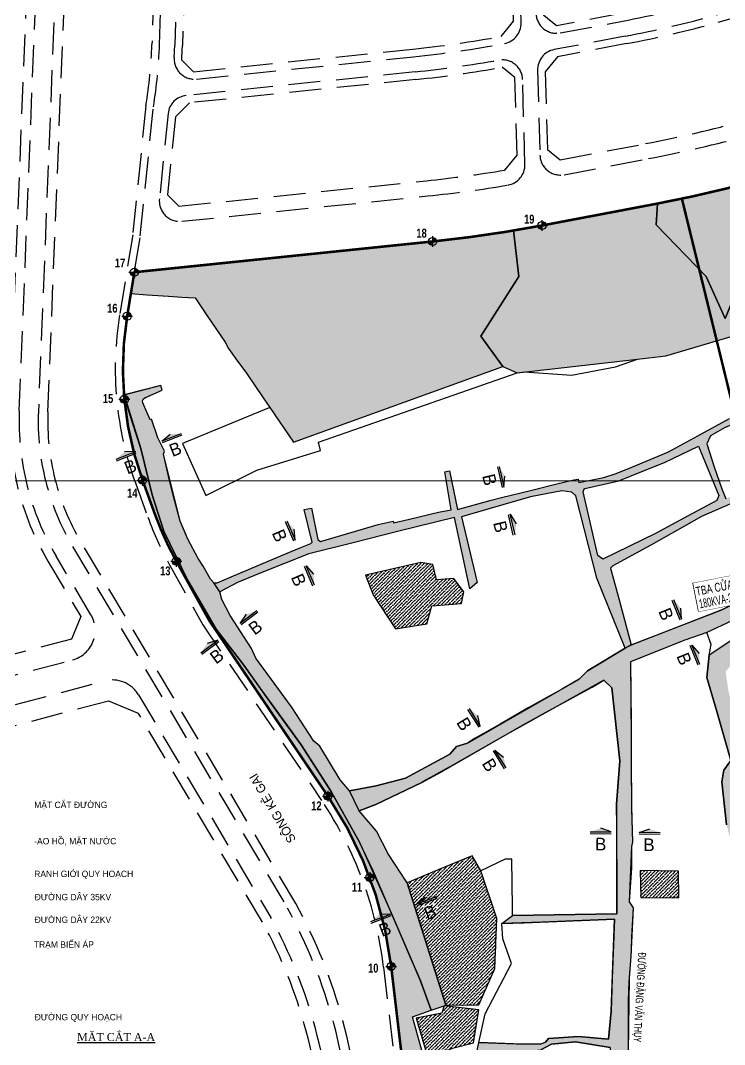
# Model space of a CAD drawing. Header units: metres. Extents: x 566243 to 572707, y 2062953 to 2068466.
# Drawn here: x 568029.1 to 568305.8, y 2066014.6 to 2066417 of the extents above; entities that cross this region are included whole.
import ezdxf
from ezdxf.enums import TextEntityAlignment as Align

# ---------------------------------------------------------------- set-up
doc = ezdxf.new("R2010")
doc.units = ezdxf.units.M
doc.linetypes.add('ACAD_ISO10W100', pattern=[18.5, 12, -3, 0.5, -3])
doc.linetypes.add('HIDDEN', pattern=[0.375, 0.25, -0.125])
for name, color, linetype in [('CHUQUYHOACH', 7, 'CONTINUOUS'), ('ddc', 32, 'CONTINUOUS'), ('dHoamau', 3, 'CONTINUOUS'), ('DIEN QH', 6, 'CONTINUOUS'), ('DienHT', 1, 'CONTINUOUS'), ('DIENQH', 1, 'CONTINUOUS'), ('dlua', 82, 'CONTINUOUS'), ('dmuong ao bun', 150, 'CONTINUOUS'), ('ghi_chu', 7, 'CONTINUOUS'), ('GHICHU', 7, 'CONTINUOUS'), ('hacth', 7, 'CONTINUOUS'), ('Hien trang giao thong', 32, 'CONTINUOUS'), ('Khung ban ve', 7, 'CONTINUOUS'), ('LogDg phu', 7, 'CONTINUOUS'), ('MC', 7, 'CONTINUOUS'), ('QH', 7, 'CONTINUOUS'), ('RANHGIOI', 2, 'HIDDEN'), ('ViaHeSphu', 32, 'CONTINUOUS')]:
    doc.layers.add(name, color=color, linetype=linetype)
doc.styles.add('ARIALB', font='VHARIALB.ttf', dxfattribs={"width": 0.75})
doc.styles.add('avantH', font='VHAVAN.ttf', dxfattribs={"height": 10})
doc.styles.add('IN', font='VHAVAN.ttf', dxfattribs={"height": 2.5})
doc.styles.add('in hoa', font='VHTIME.ttf')
doc.styles.add('KTEN', font='VHARIALN.ttf')
doc.styles.get("Standard").update_dxf_attribs({"font": 'VHARIALN.ttf'})
doc.styles.add('style3', font='VHARIALN.ttf')
doc.styles.add('text', font='VHARIALN.ttf')
doc.styles.add('VnBlackH', font='VHBLACK.ttf')
doc.linetypes.add('DIEN35KV', pattern='A,12.7,-5.08,["35KV",Standard,S=2.54,R=0,X=-2.54,Y=-1.27],-9.08', length=26.86)

# ---------------------------------------------------------------- blocks, each defined once
blk = doc.blocks.new('b')
at = {"layer": 'MC', "linetype": 'Continuous', "extrusion": (3.39823e-17, -4.39919e-09, 1)}
blk.add_hatch(color=6, dxfattribs=at).paths.add_polyline_path([(-356, 264), (-193, 209), (-519, 209)])
at = {"layer": 'MC', "linetype": 'Continuous', "extrusion": (-3.39823e-17, -4.39919e-09, 1)}
blk.add_hatch(color=6, dxfattribs=at).paths.add_polyline_path([(402, 264), (239, 209), (565, 209)])
at = {"layer": 'MC', "color": 6, "linetype": 'Continuous'}
for p, q in [((-519, 209, 0), (-193, 209, 0)), ((-519, 182, 0), (-193, 182, 0)), ((-193, 209, 0), (-356, 264, 0)), ((239, 209, 0), (402, 264, 0)), ((565, 209, 0), (239, 209, 0)), ((565, 182, 0), (239, 182, 0))]:
    blk.add_line(p, q, dxfattribs=at)
at = {"layer": 'MC', "style": 'VnBlackH'}
for rotation, p in [(0, (-354, -79)), (360, (393, -79))]:
    blk.add_text('b', height=197, rotation=rotation, dxfattribs=at).set_placement(p, align=Align.CENTER)
blk = doc.blocks.new('moc')
at = {"layer": 'QH', "linetype": 'Continuous'}
h = blk.add_hatch(color=7, dxfattribs=at)
h.paths.add_polyline_path([(0, 0), (0.53, 0, 0.414214), (0, 0.53)])
h.paths.add_polyline_path([(-0.53, 0, 0.414214), (0, -0.53), (0, 0)])
for p, q in [((0, 0.71), (0, -0.71)), ((-0.71, 0), (0.71, 0))]:
    blk.add_line(p, q, dxfattribs=at)
blk.add_circle((0, 0), 0.529, dxfattribs=at)
blk = doc.blocks.new('cluong')
at = {"linetype": 'Continuous'}
blk.add_wipeout([(-8.18, 4.08), (9.2, 4.08), (9.2, -3.49), (-8.18, -3.49)], dxfattribs=at).dxf.layer = 'DIEN QH'
at = {"layer": 'DIENQH', "color": 4}
blk.add_lwpolyline([(-8.18, 4.08), (9.2, 4.08), (9.2, -3.49), (-8.18, -3.49)], close=True, dxfattribs=at)
at = {"linetype": 'Continuous'}
blk.add_wipeout([(-8.18, 4.08), (9.2, 4.08), (9.2, -3.49), (-8.18, -3.49)], dxfattribs=at).dxf.layer = 'DIEN QH'
at = {"layer": 'DIENQH', "color": 7, "style": 'style3', "width": 0.75}
for tag, p in [('TENTBA', (-3.68, 0.97)), ('CONGTBA', (-4.85, -2.7))]:
    blk.add_attdef(tag, p, '', height=2.4, dxfattribs=at)

msp = doc.modelspace()

# ---------------------------------------------------------------- hatches: boundary and pattern name
at = {"layer": 'hacth'}
h = msp.add_hatch(dxfattribs=at)
h.set_pattern_fill('GRASS', color=82, scale=0.065, style=0)
h.set_pattern_definition([(90, (568582.8297, 2066075.4192), (-1.1674325, 1.1674325), [0.3095625, -2.0253025]), (45, (568582.8297, 2066075.4192), (-1.167433, 1.167433), [0.3095625, -1.3414375]), (135, (568582.8297, 2066075.4192), (-1.167433, -1.167433), [0.3095625, -1.3414375])])
edge = h.paths.add_edge_path()
edge.add_line((568376.287, 2066349.21), (568382.228, 2066355.815))
edge.add_line((568382.228, 2066355.815), (568418.626, 2066381.767))
edge.add_line((568418.626, 2066381.767), (568320.264, 2066354.564))
edge.add_arc((568183.791, 2066848.041), 512, 280.76041, 285.45902, ccw=False)
edge.add_line((568279.382, 2066345.044), (568278.949, 2066336.636))
edge.add_line((568278.949, 2066336.636), (568298.513, 2066316.443))
edge.add_line((568298.513, 2066316.443), (568305.998, 2066299.854))
edge.add_line((568305.998, 2066299.854), (568313.705, 2066318.813))
edge.add_line((568313.705, 2066318.813), (568328.809, 2066332.088))
edge.add_line((568328.809, 2066332.088), (568376.287, 2066349.21))
h = msp.add_hatch(dxfattribs=at)
h.set_pattern_fill('SQUARE', color=60, scale=0.2, style=0)
edge = h.paths.add_edge_path()
edge.add_line((568361.895, 2066319.995), (568374.805, 2066326.984))
edge.add_line((568374.805, 2066326.984), (568379.408, 2066330.23))
edge.add_line((568379.408, 2066330.23), (568378.441, 2066335.768))
edge.add_line((568378.441, 2066335.768), (568369.443, 2066346.742))
edge.add_line((568369.443, 2066346.742), (568328.809, 2066332.088))
edge.add_line((568328.809, 2066332.088), (568313.705, 2066318.813))
edge.add_line((568313.705, 2066318.813), (568305.998, 2066299.854))
edge.add_line((568305.998, 2066299.854), (568298.513, 2066316.443))
edge.add_line((568298.513, 2066316.443), (568278.949, 2066336.636))
edge.add_line((568278.949, 2066336.636), (568279.382, 2066345.044))
edge.add_line((568279.382, 2066345.044), (568234.037, 2066336.438))
edge.add_arc((568138.572, 2066839.459), 512, 279.47965, 280.74598, ccw=False)
edge.add_line((568222.897, 2066334.451), (568224.972, 2066316.449))
edge.add_line((568224.972, 2066316.449), (568209.973, 2066292.918))
edge.add_line((568209.973, 2066292.918), (568218.716, 2066281.038))
edge.add_line((568218.716, 2066281.038), (568224.265, 2066278.555))
edge.add_line((568224.265, 2066278.555), (568271.62, 2066283.949))
edge.add_line((568271.62, 2066283.949), (568282.663, 2066285.207))
edge.add_line((568282.663, 2066285.207), (568309.336, 2066293.103))
edge.add_line((568309.336, 2066293.103), (568361.895, 2066319.995))
h = msp.add_hatch(dxfattribs=at)
h.set_pattern_fill('ANSI36', color=130, scale=0.3, style=0)
edge = h.paths.add_edge_path()
edge.add_line((568209.973, 2066292.918), (568224.972, 2066316.449))
edge.add_line((568224.972, 2066316.449), (568222.897, 2066334.451))
edge.add_arc((568138.572, 2066839.459), 512, 275.88383, 279.47965, ccw=False)
edge.add_line((568191.058, 2066330.157), (568073.843, 2066318.077))
edge.add_line((568073.843, 2066318.077), (568072.464, 2066309.658))
edge.add_line((568072.464, 2066309.658), (568078.879, 2066309.23))
edge.add_line((568078.879, 2066309.23), (568087.197, 2066308.675))
edge.add_line((568087.197, 2066308.675), (568092.477, 2066308.322))
edge.add_line((568092.477, 2066308.322), (568097.678, 2066307.975))
edge.add_line((568097.678, 2066307.975), (568102.168, 2066301.396))
edge.add_line((568102.168, 2066301.396), (568109.52, 2066290.625))
edge.add_line((568109.52, 2066290.625), (568110.875, 2066288.138))
edge.add_line((568110.875, 2066288.138), (568113.756, 2066283.981))
edge.add_line((568113.756, 2066283.981), (568117.884, 2066278.37))
edge.add_line((568117.884, 2066278.37), (568118.712, 2066277.246))
edge.add_line((568118.712, 2066277.246), (568124.164, 2066269.17))
edge.add_line((568124.164, 2066269.17), (568127.051, 2066264.941))
edge.add_line((568127.051, 2066264.941), (568136.403, 2066251.239))
edge.add_line((568136.403, 2066251.239), (568218.716, 2066281.038))
edge.add_line((568218.716, 2066281.038), (568209.973, 2066292.918))
h = msp.add_hatch(dxfattribs=at)
h.set_pattern_fill('ANSI36', color=130, scale=0.3, style=0)
edge = h.paths.add_edge_path()
edge.add_line((568192.338, 2065972.876), (568188.956, 2065985.079))
edge.add_line((568188.956, 2065985.079), (568189.732, 2066001.959))
edge.add_line((568189.732, 2066001.959), (568183.22, 2066025.47))
edge.add_line((568183.22, 2066025.47), (568190.512, 2066028.138))
edge.add_line((568190.512, 2066028.138), (568186.307, 2066039.633))
edge.add_line((568186.307, 2066039.633), (568167.784, 2066082.614))
edge.add_line((568167.784, 2066082.614), (568162.208, 2066094.435))
edge.add_line((568162.208, 2066094.435), (568151.321, 2066113.748))
edge.add_line((568151.321, 2066113.748), (568139.413, 2066132.337))
edge.add_line((568139.413, 2066132.337), (568129.542, 2066145.907))
edge.add_line((568129.542, 2066145.907), (568116.818, 2066163.673))
edge.add_line((568116.818, 2066163.673), (568105.967, 2066177.883))
edge.add_line((568105.967, 2066177.883), (568094.694, 2066197.2))
edge.add_line((568094.694, 2066197.2), (568085.369, 2066216.394))
edge.add_line((568085.369, 2066216.394), (568080.776, 2066230.585))
edge.add_line((568080.776, 2066230.585), (568076.422, 2066248.816))
edge.add_line((568076.422, 2066248.816), (568072.992, 2066259.324))
edge.add_line((568072.992, 2066259.324), (568069.75, 2066269.826))
edge.add_arc((568197.335, 2066280.133), 128, 184.6186, 200.00841)
edge.add_line((568077.06, 2066236.337), (568081.976, 2066222.838))
edge.add_arc((568202.25, 2066266.634), 128, 200.00841, 209.03546)
edge.add_line((568090.337, 2066204.509), (568103.308, 2066181.143))
edge.add_line((568103.308, 2066181.143), (568149.911, 2066112.204))
edge.add_arc((568024.813, 2066027.637), 151, 6.71726, 34.05898, ccw=False)
edge.add_line((568174.777, 2066045.3), (568189.564, 2065919.75))
edge.add_line((568189.564, 2065919.75), (568195.691, 2065881.778))
edge.add_line((568195.691, 2065881.778), (568196.672, 2065875.697))
edge.add_line((568196.672, 2065875.697), (568193.54, 2065904.166))
edge.add_line((568193.54, 2065904.166), (568191.831, 2065936.715))
edge.add_line((568191.831, 2065936.715), (568190.66, 2065947.447))
edge.add_line((568190.66, 2065947.447), (568192.097, 2065954.9))
edge.add_line((568192.097, 2065954.9), (568193.701, 2065963.224))
edge.add_line((568193.701, 2065963.224), (568192.338, 2065972.876))
h = msp.add_hatch(dxfattribs=at)
h.set_pattern_fill('ANSI36', color=130, scale=0.3, style=0)
h.paths.add_polyline_path([(568176.444, 2066177.953), (568188.735, 2066179.945), (568190.775, 2066187.035), (568202.365, 2066187.945), (568203.265, 2066192.435), (568199.435, 2066197.685), (568192.625, 2066197.245), (568191.105, 2066203.175), (568186.415, 2066203.965), (568164.733, 2066199.017), (568167.685, 2066191.375)])
h = msp.add_hatch(dxfattribs=at)
h.set_pattern_fill('ANSI36', color=130, scale=0.3, style=0)
h.paths.add_polyline_path([(568318.44, 2066085.612), (568318.08, 2066087.27), (568317.121, 2066091.691), (568311.722, 2066119.525), (568312.238, 2066127.467), (568312.322, 2066128.761), (568312.492, 2066131.375), (568307.359, 2066153.367), (568306.221, 2066161.133), (568309.665, 2066165.175), (568331.517, 2066185.893), (568342.781, 2066188.077), (568385.358, 2066189.504), (568399.674, 2066186.917), (568414.311, 2066181.826), (568426.514, 2066176.631), (568436.319, 2066170.669), (568448.891, 2066165.467), (568448.509, 2066164.543), (568456.799, 2066167.449), (568433.437, 2066176.521), (568395.624, 2066190.916), (568389.486, 2066192.067), (568382.468, 2066192.936), (568375.972, 2066193.137), (568355.848, 2066192.486), (568339.418, 2066191.015), (568333.387, 2066190.042), (568333.387, 2066189.896), (568299.773, 2066167.626), (568298.825, 2066158.845), (568302.702, 2066145.497), (568308.327, 2066126.268), (568305.458, 2066122.429), (568304.719, 2066117.798), (568306.625, 2066100.985), (568309.59, 2066089.465), (568313.562, 2066072.149), (568314.464, 2066054.183), (568315.032, 2066049.429), (568318.928, 2066039.339), (568325.502, 2066028.388), (568345.173, 2066029.863), (568350.834, 2066027.838), (568351.629, 2066019.6), (568352.814, 2066008.756), (568351.368, 2065999.908), (568349.914, 2065988.549), (568347.85, 2065978.769), (568345.694, 2065976.695), (568345.49, 2065975.811), (568344.331, 2065964.884), (568342.619, 2065956.87), (568341.653, 2065945.297), (568340.748, 2065935.066), (568341.597, 2065910.208), (568346.723, 2065911.928), (568344.331, 2065934.185), (568346.267, 2065944.571), (568346.942, 2065957.379), (568352.189, 2065977.969), (568356.083, 2066002.227), (568357.503, 2066012.885), (568353.071, 2066033.107), (568348.813, 2066034.586), (568331.924, 2066032.746), (568327.896, 2066034.026), (568321.178, 2066043.226), (568322.544, 2066053.388), (568321.574, 2066071.167)])
h = msp.add_hatch(dxfattribs=at)
h.set_pattern_fill('ANSI36', color=130, scale=0.3, style=0)
h.paths.add_polyline_path([(568196.253, 2066030.03), (568209.245, 2066030.185), (568215.555, 2066044.495), (568216.295, 2066064.125), (568210.015, 2066082.925), (568206.627, 2066088.785), (568193.273, 2066083.199), (568181.107, 2066078.11)])
h = msp.add_hatch(dxfattribs=at)
h.set_pattern_fill('ANSI36', color=130, scale=0.3, style=0)
h.paths.add_polyline_path([(568287.702, 2066082.678), (568272.587, 2066082.929), (568272.851, 2066072.395), (568287.828, 2066072.2)])
h = msp.add_hatch(dxfattribs=at)
h.set_pattern_fill('ANSI36', color=130, scale=0.3, style=0)
h.paths.add_polyline_path([(568195.631, 2066029.827), (568194.67, 2066026.947), (568184.55, 2066024.99), (568189.316, 2066008.978), (568198.837, 2066013.146), (568207.117, 2066015.234), (568209.211, 2066028.283)])
at = {"layer": 'Hien trang giao thong'}
h = msp.add_hatch(dxfattribs=at)
h.set_pattern_fill('AR-SAND', color=256, scale=0.02, style=0)
h.paths.add_polyline_path([(568085.272, 2066246.599), (568085.625, 2066247.815), (568083.079, 2066253.014), (568080.523, 2066260.303), (568080.042, 2066260.088), (568077.158, 2066266.739), (568077.063, 2066267.579), (568077.38, 2066268.28), (568078.198, 2066268.797), (568084.818, 2066271.796), (568084.288, 2066273.576), (568069.792, 2066269.837), (568076.422, 2066248.816), (568080.776, 2066230.585), (568085.369, 2066216.394), (568094.694, 2066197.2), (568105.967, 2066177.883), (568116.818, 2066163.673), (568123.18, 2066154.79), (568133.983, 2066139.802), (568139.413, 2066132.337), (568149.066, 2066117.268), (568151.321, 2066113.748), (568162.208, 2066094.435), (568174.781, 2066066.379), (568186.307, 2066039.633), (568190.512, 2066028.138), (568195.631, 2066029.827), (568196.253, 2066030.032), (568181.107, 2066078.11), (568173.609, 2066089.564), (568169.014, 2066098.463), (568162.231, 2066106.422), (568158.38, 2066114.243), (568154.764, 2066118.572), (568146.691, 2066131.888), (568144.367, 2066133.874), (568135.562, 2066147.355), (568121.598, 2066166.409), (568119.834, 2066170.28), (568111.513, 2066183.228), (568108.208, 2066189.499), (568107.418, 2066192.439), (568105.07, 2066196.034), (568103.707, 2066197.523), (568100.882, 2066202.546), (568098.971, 2066205.524), (568094.899, 2066213.22), (568091.892, 2066220.198)])
h = msp.add_hatch(dxfattribs=at)
h.set_pattern_fill('AR-SAND', color=256, scale=0.02, style=0)
h.paths.add_polyline_path([(568295.494, 2066249.681), (568303.595, 2066230.345), (568302.775, 2066228.345), (568291.456, 2066222.299), (568278.647, 2066215.459), (568258.005, 2066205.381), (568256.012, 2066206.822), (568250.263, 2066231.824), (568250.344, 2066232.217), (568250.471, 2066232.538), (568250.728, 2066232.937), (568250.912, 2066233.136), (568264.211, 2066236.163), (568272.632, 2066239.547), (568282.139, 2066243.368)], flags=16)
h.paths.add_polyline_path([(568105.07, 2066196.034), (568106.353, 2066196.03), (568111.859, 2066198.399), (568132.31, 2066207.071), (568138.634, 2066209.606), (568143.239, 2066211.452), (568143.732, 2066211.956), (568140.601, 2066224.86), (568143.427, 2066225.364), (568145.948, 2066213.091), (568146.972, 2066212.206), (568169.663, 2066218.918), (568175.569, 2066220.261), (568175.743, 2066219.62), (568181.95, 2066221.006), (568193.418, 2066223.794), (568198.325, 2066224.755), (568195.905, 2066239.675), (568197.66, 2066240.035), (568200.779, 2066224.827), (568214.072, 2066228.463), (568218.149, 2066229.579), (568229.543, 2066232.356), (568240.398, 2066235.002), (568246.598, 2066236.513), (568248.289, 2066236.757), (568248.562, 2066235.418), (568258.39, 2066237.421), (568263.264, 2066239.013), (568269.356, 2066241.499), (568283.823, 2066247.503), (568295.347, 2066253.843), (568307.791, 2066260.584), (568309.489, 2066262.099), (568311.52, 2066262.704), (568313.524, 2066263.389), (568314.428, 2066260.747), (568310.607, 2066259.051), (568305.769, 2066256.903), (568300.237, 2066253.743), (568298.835, 2066250.615), (568301.73, 2066241.632), (568304.701, 2066233.02), (568306.338, 2066229.099), (568318.777, 2066234.076), (568329.72, 2066238.455), (568332.062, 2066239.392), (568333.536, 2066241.615), (568330.015, 2066252.093), (568332.463, 2066252.952), (568336.18, 2066239.496), (568338.204, 2066236.787), (568341.976, 2066233.473), (568357.562, 2066238.097), (568359.625, 2066238.728), (568383.02, 2066245.349), (568383.116, 2066246.427), (568382.954, 2066247.819), (568378.091, 2066267.072), (568381.445, 2066268.845), (568381.728, 2066264.902), (568384.29, 2066257.353), (568386.954, 2066246.567), (568390.993, 2066246.649), (568395.555, 2066248.021), (568396.841, 2066249.405), (568401.161, 2066250.836), (568402.653, 2066246.333), (568399.996, 2066245.452), (568388.754, 2066242.945), (568387.658, 2066242.544), (568386.247, 2066241.737), (568385.751, 2066241.356), (568384.715, 2066240.327), (568384.282, 2066239.766), (568386.408, 2066226.891), (568387.404, 2066220.804), (568387.735, 2066209.237), (568388.371, 2066196.805), (568383.855, 2066197.628), (568384.589, 2066198.724), (568384.364, 2066213.188), (568383.492, 2066224.526), (568380.83, 2066238.749), (568380.753, 2066238.953), (568380.575, 2066239.231), (568380.273, 2066239.496), (568379.728, 2066239.69), (568379.3, 2066239.67), (568365.357, 2066236.295), (568364.692, 2066236.147), (568346.917, 2066229.975), (568346.457, 2066228.658), (568357.798, 2066196.662), (568352.651, 2066196.247), (568346.515, 2066220.455), (568341.655, 2066230.345), (568334.265, 2066236.885), (568328.405, 2066234.893), (568318.28, 2066231.452), (568307.828, 2066226.971), (568296.675, 2066222.055), (568290.068, 2066218.314), (568276.876, 2066210.845), (568261.885, 2066202.675), (568261.009, 2066201.835), (568264.317, 2066189.39), (568269.153, 2066171.614), (568266.718, 2066170.308), (568255.607, 2066197.846), (568247.392, 2066230.189), (568245.723, 2066231.653), (568241.852, 2066232.173), (568229.542, 2066229.878), (568212.756, 2066224.948), (568202.434, 2066221.917), (568208.595, 2066196.195), (568205.725, 2066193.695), (568199.685, 2066221.745), (568177.847, 2066216.303), (568159.793, 2066211.805), (568142.417, 2066207.361), (568123.338, 2066199.79), (568114.354, 2066196.185), (568107.418, 2066192.439)])
h = msp.add_hatch(dxfattribs=at)
h.set_pattern_fill('AR-SAND', color=256, scale=0.02, style=0)
h.paths.add_polyline_path([(568623.106, 2066227.608), (568627.036, 2066223.745), (568602.128, 2066213.579), (568582.855, 2066205.932), (568583.721, 2066203.749), (568532.158, 2066180.683), (568528.107, 2066179.053), (568475.164, 2066163.246), (568467.535, 2066162.925), (568456.799, 2066167.449), (568433.437, 2066176.521), (568395.624, 2066190.916), (568389.486, 2066192.067), (568382.468, 2066192.936), (568375.972, 2066193.137), (568355.848, 2066192.486), (568339.418, 2066191.015), (568333.387, 2066190.042), (568329.1, 2066189.329), (568322.422, 2066187.454), (568298.883, 2066176.506), (568290.144, 2066173.452), (568268.881, 2066164.985), (568269.083, 2066141.049), (568269.091, 2066131.992), (568269.158, 2066125.265), (568269.228, 2066107.198), (568269.596, 2066094.306), (568269.288, 2066092.472), (568268.342, 2066070.713), (568269.885, 2066068.285), (568269.015, 2066049.325), (568268.325, 2066040.76), (568267.873, 2066011.606), (568267.278, 2065971.455), (568266.37, 2065966.449), (568265.787, 2065948.103), (568265.72, 2065940.854), (568266.241, 2065934.894), (568268.304, 2065923.546), (568271.634, 2065912.228), (568273.621, 2065897.004), (568273.373, 2065887.313), (568268.029, 2065885.519), (568268.594, 2065896.632), (568265.693, 2065911.355), (568261.268, 2065927.786), (568260.331, 2065936.4), (568260.763, 2065965.789), (568220.835, 2065958.509), (568220.773, 2065959.26), (568192.097, 2065954.9), (568193.701, 2065963.224), (568192.338, 2065972.876), (568188.956, 2065985.079), (568189.419, 2065984.96), (568193.996, 2065984.998), (568196.369, 2065975.937), (568197.414, 2065965.026), (568198.08, 2065962.708), (568199.133, 2065961.306), (568207.187, 2065960.727), (568258.338, 2065969.474), (568259.771, 2065971.106), (568260.339, 2065992.985), (568260.898, 2066013.478), (568247.255, 2066015.625), (568237.785, 2066014.695), (568233.635, 2066012.545), (568225.735, 2066011.625), (568208.449, 2066011.625), (568209.255, 2066015.425), (568223.743, 2066014.881), (568233.395, 2066014.765), (568235.385, 2066015.575), (568236.671, 2066017.024), (568248.381, 2066017.826), (568260.243, 2066016.735), (568261.255, 2066027.735), (568262.499, 2066063.901), (568233.812, 2066062.682), (568218.291, 2066062.126), (568222.495, 2066065.345), (568263.476, 2066066.016), (568263.444, 2066081.495), (568263.405, 2066100.217), (568263.387, 2066109.013), (568264.654, 2066126.091), (568261.533, 2066154.757), (568258.301, 2066157.752), (568238.43, 2066146.658), (568218.308, 2066135.4), (568200.137, 2066125), (568188.786, 2066118.692), (568186.775, 2066117.605), (568168.707, 2066108.924), (568162.231, 2066106.422), (568158.38, 2066114.243), (568180.464, 2066119.241), (568197.846, 2066128.649), (568200.396, 2066131.745), (568204.751, 2066133.081), (568248.713, 2066158.167), (568251.955, 2066161.422), (568266.718, 2066170.308), (568269.153, 2066171.614), (568304.68, 2066185.414), (568308.076, 2066187.149), (568318.269, 2066191.268), (568328.569, 2066194.307), (568357.798, 2066196.662), (568370.055, 2066198.09), (568383.855, 2066197.628), (568395.525, 2066195.5), (568435.542, 2066180.006), (568450.177, 2066175.038), (568466.348, 2066170.305), (568479.276, 2066171.402), (568488.031, 2066173.987)])

# ---------------------------------------------------------------- linework, layer by layer
at = {"layer": 'ddc'}
msp.add_lwpolyline([(568308.076, 2066187.149), (568304.68, 2066185.414), (568279.146, 2066175.418), (568269.061, 2066171.544), (568266.718, 2066170.308), (568251.955, 2066161.422), (568248.713, 2066158.167), (568242.094, 2066154.335), (568228.658, 2066146.856), (568217.654, 2066140.449), (568207.786, 2066134.995), (568204.751, 2066133.081), (568200.396, 2066131.745), (568197.846, 2066128.649), (568180.343, 2066119.218), (568168.841, 2066116.311), (568158.38, 2066114.243), (568154.764, 2066118.572), (568146.691, 2066131.888), (568144.367, 2066133.874), (568135.562, 2066147.355), (568129.124, 2066156.102), (568121.598, 2066166.409), (568119.834, 2066170.28), (568111.513, 2066183.228), (568108.208, 2066189.499), (568107.418, 2066192.439), (568105.07, 2066196.034), (568103.707, 2066197.523), (568100.882, 2066202.546), (568098.971, 2066205.524), (568094.899, 2066213.22), (568093.554, 2066216.319), (568091.892, 2066220.198), (568089.298, 2066229.392), (568087.715, 2066236.283), (568085.272, 2066246.599), (568085.625, 2066247.815), (568083.079, 2066253.014), (568080.523, 2066260.303), (568080.042, 2066260.088), (568077.158, 2066266.739), (568077.063, 2066267.579), (568077.38, 2066268.28), (568078.013, 2066268.714), (568084.818, 2066271.796), (568084.288, 2066273.576), (568069.75, 2066269.826, -0.0607965), (568071.016, 2066300.813), (568072.464, 2066309.658), (568078.879, 2066309.23), (568087.197, 2066308.675), (568092.477, 2066308.322), (568097.678, 2066307.975), (568102.168, 2066301.396), (568109.52, 2066290.625), (568110.875, 2066288.138), (568113.756, 2066283.981), (568117.884, 2066278.37), (568118.712, 2066277.246), (568124.164, 2066269.17), (568127.051, 2066264.941), (568092.826, 2066250.792), (568092.826, 2066250.792), (568101.937, 2066230.353), (568121.915, 2066240.235), (568147.025, 2066248.085), (568146.181, 2066251.292), (568224.265, 2066278.555), (568227.187, 2066278.888), (568245.6, 2066277.632), (568262.924, 2066280.934), (568271.62, 2066283.949), (568282.663, 2066285.207), (568309.336, 2066293.103)], format="xyb", dxfattribs=at)
for points in [[(568306.625, 2066100.985), (568304.719, 2066117.798), (568305.458, 2066122.429), (568308.327, 2066126.268), (568302.702, 2066145.497), (568298.825, 2066158.845), (568299.773, 2066167.626), (568300.533, 2066171.786), (568298.883, 2066176.506), (568290.144, 2066173.452), (568268.881, 2066164.985), (568269.134, 2066134.975), (568269.091, 2066131.992), (568269.155, 2066126.812), (568269.2, 2066108.117), (568269.344, 2066103.256), (568269.487, 2066098.395), (568269.601, 2066094.106), (568269.288, 2066092.472), (568269.265, 2066084.024), (568268.342, 2066070.713), (568269.885, 2066068.285), (568269.205, 2066056.915), (568269.074, 2066051.704), (568269.015, 2066049.325), (568268.199, 2066039.188), (568267.95, 2066032.051), (568267.95, 2066022.267), (568267.795, 2066000.945)], [(568263.476, 2066066.016), (568222.495, 2066065.345), (568222.444, 2066068.462), (568222.132, 2066087.506), (568219.615, 2066087.465), (568210.015, 2066082.925), (568206.627, 2066088.785), (568193.273, 2066083.199), (568181.107, 2066078.11), (568173.609, 2066089.564), (568169.014, 2066098.463), (568162.231, 2066106.422), (568168.707, 2066108.924), (568186.775, 2066117.605), (568194.533, 2066121.802), (568209.992, 2066130.623), (568226.623, 2066140.177), (568236.652, 2066145.693), (568246.038, 2066150.787), (568253.792, 2066155.024), (568258.301, 2066157.752), (568261.538, 2066154.708), (568264.654, 2066126.091), (568263.387, 2066109.013), (568263.476, 2066066.016)]]:
    msp.add_lwpolyline(points, dxfattribs=at)
for points in [[(568236.671, 2066017.024), (568235.385, 2066015.575), (568233.595, 2066014.765), (568226.315, 2066014.785), (568209.255, 2066015.425), (568211.705, 2066026.625), (568222.035, 2066046.435), (568218.722, 2066056.082), (568218.291, 2066062.126), (568226.973, 2066062.391), (568262.499, 2066063.901), (568261.665, 2066040.725), (568261.255, 2066027.735), (568260.243, 2066016.735), (568248.395, 2066017.825), (568236.671, 2066017.024)], [(568260.419, 2065995.905), (568241.085, 2065992.285), (568239.785, 2065995.755), (568226.665, 2066001.755), (568225.735, 2066011.111), (568225.735, 2066011.625), (568233.635, 2066012.545), (568237.785, 2066014.695), (568247.255, 2066015.625), (568260.898, 2066013.478)]]:
    msp.add_lwpolyline(points, close=True, dxfattribs=at)
at = {"layer": 'dHoamau', "const_width": 0.2}
msp.add_lwpolyline([(568361.895, 2066319.995), (568374.805, 2066326.984), (568379.408, 2066330.23), (568378.441, 2066335.768), (568369.443, 2066346.742), (568328.809, 2066332.088), (568313.705, 2066318.813), (568305.998, 2066299.854), (568298.513, 2066316.443), (568278.949, 2066336.636), (568279.382, 2066345.044), (568234.037, 2066336.438, -0.0055255), (568222.897, 2066334.451), (568224.972, 2066316.449), (568209.973, 2066292.918), (568218.716, 2066281.038), (568224.265, 2066278.555), (568271.62, 2066283.949), (568282.663, 2066285.207), (568309.336, 2066293.103)], format="xyb", close=True, dxfattribs=at)
at = {"layer": 'dHoamau'}
msp.add_lwpolyline([(568361.895, 2066319.995), (568374.805, 2066326.984), (568379.408, 2066330.23), (568378.441, 2066335.768), (568369.443, 2066346.742), (568328.809, 2066332.088), (568313.705, 2066318.813), (568305.998, 2066299.854), (568298.513, 2066316.443), (568278.949, 2066336.636), (568279.382, 2066345.044), (568234.037, 2066336.438, -0.0055255), (568222.897, 2066334.451), (568224.972, 2066316.449), (568209.973, 2066292.918), (568218.716, 2066281.038), (568224.265, 2066278.555), (568271.62, 2066283.949), (568282.663, 2066285.207), (568309.336, 2066293.103)], format="xyb", close=True, dxfattribs=at)
at = {"layer": 'DienHT', "linetype": 'DIEN35KV', "const_width": 1, "elevation": 0}
msp.add_lwpolyline([(568288.924, 2066347.414), (568329.373, 2066182.57), (568386.627, 2065948.307), (568392.658, 2065927.264)], dxfattribs=at)
at = {"layer": 'dlua', "const_width": 0.2}
msp.add_lwpolyline([(568376.287, 2066349.21), (568382.228, 2066355.815), (568418.626, 2066381.767), (568320.264, 2066354.564, -0.0205044), (568279.382, 2066345.044), (568278.949, 2066336.636), (568298.513, 2066316.443), (568305.998, 2066299.854), (568313.705, 2066318.813), (568328.809, 2066332.088)], format="xyb", close=True, dxfattribs=at)
at = {"layer": 'dlua'}
msp.add_lwpolyline([(568376.287, 2066349.21), (568382.228, 2066355.815), (568418.626, 2066381.767), (568320.264, 2066354.564, -0.0205044), (568279.382, 2066345.044), (568278.949, 2066336.636), (568298.513, 2066316.443), (568305.998, 2066299.854), (568313.705, 2066318.813), (568328.809, 2066332.088)], format="xyb", close=True, dxfattribs=at)
at = {"layer": 'dmuong ao bun'}
msp.add_lwpolyline([(568209.973, 2066292.918), (568224.972, 2066316.449), (568222.897, 2066334.451, -0.015691), (568191.058, 2066330.157), (568073.843, 2066318.077), (568072.464, 2066309.658), (568078.879, 2066309.23), (568087.197, 2066308.675), (568092.477, 2066308.322), (568097.678, 2066307.975), (568102.168, 2066301.396), (568109.52, 2066290.625), (568110.875, 2066288.138), (568113.756, 2066283.981), (568117.884, 2066278.37), (568118.712, 2066277.246), (568124.164, 2066269.17), (568127.051, 2066264.941), (568127.051, 2066264.941), (568136.403, 2066251.239), (568218.716, 2066281.038)], format="xyb", close=True, dxfattribs=at)
msp.add_lwpolyline([(568189.732, 2066001.959), (568183.22, 2066025.47), (568190.512, 2066028.138), (568186.307, 2066039.633), (568167.784, 2066082.614), (568162.208, 2066094.435), (568151.321, 2066113.748), (568139.413, 2066132.337), (568129.542, 2066145.907), (568116.818, 2066163.673), (568105.967, 2066177.883), (568094.694, 2066197.2), (568085.369, 2066216.394), (568080.776, 2066230.585), (568076.422, 2066248.816), (568072.992, 2066259.324), (568069.75, 2066269.826, 0.0672518), (568077.06, 2066236.337), (568081.976, 2066222.838, 0.0394083), (568090.337, 2066204.509), (568103.308, 2066181.143), (568149.911, 2066112.204, -0.11987), (568174.777, 2066045.3), (568189.564, 2065919.75)], format="xyb", dxfattribs=at)
msp.add_lwpolyline([(568333.387, 2066189.896), (568299.773, 2066167.626), (568298.825, 2066158.845), (568302.702, 2066145.497), (568308.327, 2066126.268), (568305.458, 2066122.429), (568304.719, 2066117.798), (568306.625, 2066100.985)], dxfattribs=at)
for points in [[(568196.253, 2066030.03), (568209.245, 2066030.185), (568215.555, 2066044.495), (568216.295, 2066064.125), (568210.015, 2066082.925), (568206.627, 2066088.785), (568193.273, 2066083.199), (568181.107, 2066078.11), (568196.253, 2066030.03)], [(568195.631, 2066029.827), (568194.67, 2066026.947), (568184.55, 2066024.99), (568189.316, 2066008.978), (568198.837, 2066013.146), (568207.117, 2066015.234), (568209.211, 2066028.283)]]:
    msp.add_lwpolyline(points, close=True, dxfattribs=at)
at = {"layer": 'hacth', "color": 130}
msp.add_lwpolyline([(568287.702, 2066082.678), (568272.587, 2066082.929), (568272.851, 2066072.395), (568287.828, 2066072.2)], close=True, dxfattribs=at)
at = {"layer": 'Hien trang giao thong'}
for points in [[(568158.38, 2066114.243), (568154.764, 2066118.572), (568146.691, 2066131.888), (568144.367, 2066133.874), (568135.562, 2066147.355), (568121.598, 2066166.409), (568119.834, 2066170.28), (568111.513, 2066183.228), (568108.208, 2066189.499), (568107.418, 2066192.439), (568105.07, 2066196.034), (568103.707, 2066197.523), (568100.882, 2066202.546), (568098.971, 2066205.524), (568094.899, 2066213.22), (568091.892, 2066220.198), (568085.272, 2066246.599), (568085.625, 2066247.815), (568083.079, 2066253.014), (568080.523, 2066260.303), (568080.031, 2066260.114), (568077.158, 2066266.739), (568077.063, 2066267.579), (568077.38, 2066268.28), (568078.198, 2066268.797), (568084.818, 2066271.796), (568084.288, 2066273.576), (568069.792, 2066269.837), (568076.422, 2066248.816), (568080.776, 2066230.585), (568085.369, 2066216.394), (568094.694, 2066197.2), (568105.967, 2066177.883), (568116.818, 2066163.673), (568123.18, 2066154.79), (568133.983, 2066139.802), (568139.413, 2066132.337), (568149.066, 2066117.268), (568151.321, 2066113.748), (568162.208, 2066094.435), (568174.781, 2066066.379), (568186.307, 2066039.633), (568190.512, 2066028.138), (568195.631, 2066029.827), (568196.253, 2066030.032), (568181.107, 2066078.11), (568173.609, 2066089.564), (568169.014, 2066098.463), (568162.231, 2066106.422), (568158.38, 2066114.243), (568154.764, 2066118.572), (568146.691, 2066131.888), (568144.367, 2066133.874), (568135.562, 2066147.355), (568121.598, 2066166.409), (568119.834, 2066170.28), (568111.513, 2066183.228), (568108.208, 2066189.499), (568107.418, 2066192.439), (568105.07, 2066196.034), (568103.707, 2066197.523), (568100.882, 2066202.546), (568098.971, 2066205.524), (568094.899, 2066213.22), (568091.892, 2066220.198), (568085.272, 2066246.599), (568085.625, 2066247.815), (568083.079, 2066253.014), (568080.523, 2066260.303), (568080.042, 2066260.088), (568077.158, 2066266.739), (568077.063, 2066267.579), (568077.38, 2066268.28), (568078.198, 2066268.797), (568084.818, 2066271.796), (568084.288, 2066273.576), (568069.792, 2066269.837)], [(568307.828, 2066226.971), (568296.675, 2066222.055), (568290.068, 2066218.314), (568276.876, 2066210.845), (568261.885, 2066202.675), (568261.009, 2066201.835), (568264.317, 2066189.39), (568269.153, 2066171.614), (568266.718, 2066170.308), (568255.607, 2066197.846), (568247.392, 2066230.189), (568245.723, 2066231.653), (568241.852, 2066232.173), (568229.542, 2066229.878), (568212.756, 2066224.948), (568202.434, 2066221.917), (568208.595, 2066196.195), (568205.725, 2066193.695), (568199.685, 2066221.745), (568177.847, 2066216.303), (568159.793, 2066211.805), (568142.417, 2066207.361), (568123.338, 2066199.79), (568114.354, 2066196.185), (568107.418, 2066192.439), (568105.07, 2066196.034), (568106.353, 2066196.03), (568111.859, 2066198.399), (568132.31, 2066207.071), (568138.634, 2066209.606), (568143.239, 2066211.452), (568143.732, 2066211.956), (568140.601, 2066224.86), (568143.427, 2066225.364), (568145.948, 2066213.091), (568146.972, 2066212.206), (568169.663, 2066218.918), (568175.569, 2066220.261), (568175.743, 2066219.62), (568181.95, 2066221.006), (568193.418, 2066223.794), (568198.325, 2066224.755), (568195.905, 2066239.675), (568197.66, 2066240.035), (568200.779, 2066224.827), (568214.072, 2066228.463), (568218.149, 2066229.579), (568229.543, 2066232.356), (568240.398, 2066235.002), (568246.598, 2066236.513), (568248.289, 2066236.757), (568248.562, 2066235.418), (568258.39, 2066237.421), (568263.264, 2066239.013), (568269.356, 2066241.499), (568283.823, 2066247.503), (568295.347, 2066253.843), (568307.791, 2066260.584)], [(568310.607, 2066259.051), (568305.769, 2066256.903), (568300.237, 2066253.743), (568298.835, 2066250.615), (568301.73, 2066241.632), (568304.701, 2066233.02), (568306.338, 2066229.099)], [(568168.841, 2066116.311), (568180.464, 2066119.241), (568197.846, 2066128.649), (568200.396, 2066131.745), (568204.751, 2066133.081), (568248.713, 2066158.167), (568251.955, 2066161.422), (568266.718, 2066170.308), (568269.153, 2066171.614), (568304.68, 2066185.414), (568308.076, 2066187.149), (568318.269, 2066191.268), (568328.569, 2066194.307), (568357.798, 2066196.662), (568370.055, 2066198.09), (568383.855, 2066197.628), (568395.525, 2066195.5), (568435.542, 2066180.006), (568450.177, 2066175.038), (568466.348, 2066170.305), (568479.276, 2066171.402), (568488.031, 2066173.987), (568623.106, 2066227.608)], [(568322.422, 2066187.454), (568298.883, 2066176.506), (568290.144, 2066173.452), (568268.881, 2066164.985), (568269.083, 2066141.049), (568269.091, 2066131.992), (568269.158, 2066125.265), (568269.228, 2066107.198), (568269.596, 2066094.306), (568269.288, 2066092.472), (568268.342, 2066070.713), (568269.885, 2066068.285), (568269.015, 2066049.325), (568268.325, 2066040.76), (568267.873, 2066011.606)], [(568208.449, 2066011.625), (568209.255, 2066015.425), (568223.743, 2066014.881), (568233.395, 2066014.765), (568235.385, 2066015.575), (568236.671, 2066017.024), (568248.381, 2066017.826), (568260.243, 2066016.735), (568261.255, 2066027.735), (568262.499, 2066063.901), (568233.812, 2066062.682), (568218.291, 2066062.126), (568222.495, 2066065.345), (568263.476, 2066066.016), (568263.444, 2066081.495), (568263.405, 2066100.217), (568263.387, 2066109.013), (568264.654, 2066126.091), (568261.533, 2066154.757), (568258.301, 2066157.752), (568238.43, 2066146.658), (568218.308, 2066135.4), (568200.137, 2066125), (568188.786, 2066118.692), (568186.775, 2066117.605), (568168.707, 2066108.924), (568162.231, 2066106.422), (568158.38, 2066114.243), (568168.841, 2066116.311)], [(568260.898, 2066013.478), (568247.255, 2066015.625), (568237.785, 2066014.695), (568233.635, 2066012.545)]]:
    msp.add_lwpolyline(points, dxfattribs=at)
for points in [[(568085.272, 2066246.599), (568085.625, 2066247.815), (568083.079, 2066253.014), (568080.523, 2066260.303), (568080.042, 2066260.088), (568077.158, 2066266.739), (568077.063, 2066267.579), (568077.38, 2066268.28), (568078.198, 2066268.797), (568084.818, 2066271.796), (568084.288, 2066273.576), (568069.792, 2066269.837), (568076.422, 2066248.816), (568080.776, 2066230.585), (568085.369, 2066216.394), (568094.694, 2066197.2), (568105.967, 2066177.883), (568116.818, 2066163.673), (568123.18, 2066154.79), (568133.983, 2066139.802), (568139.413, 2066132.337), (568149.066, 2066117.268), (568151.321, 2066113.748), (568162.208, 2066094.435), (568174.781, 2066066.379), (568186.307, 2066039.633), (568190.512, 2066028.138), (568195.631, 2066029.827), (568196.253, 2066030.032), (568181.107, 2066078.11), (568173.609, 2066089.564), (568169.014, 2066098.463), (568162.231, 2066106.422), (568158.38, 2066114.243), (568154.764, 2066118.572), (568146.691, 2066131.888), (568144.367, 2066133.874), (568135.562, 2066147.355), (568121.598, 2066166.409), (568119.834, 2066170.28), (568111.513, 2066183.228), (568108.208, 2066189.499), (568107.418, 2066192.439), (568105.07, 2066196.034), (568103.707, 2066197.523), (568100.882, 2066202.546), (568098.971, 2066205.524), (568094.899, 2066213.22), (568091.892, 2066220.198)], [(568295.494, 2066249.681), (568303.595, 2066230.345), (568302.775, 2066228.345), (568291.456, 2066222.299), (568278.647, 2066215.459), (568258.005, 2066205.381), (568256.012, 2066206.822), (568250.263, 2066231.824), (568250.344, 2066232.217), (568250.471, 2066232.538), (568250.728, 2066232.937), (568250.912, 2066233.136), (568264.211, 2066236.163), (568272.632, 2066239.547), (568282.139, 2066243.368), (568295.494, 2066249.681)], [(568176.444, 2066177.953), (568188.735, 2066179.945), (568190.775, 2066187.035), (568202.365, 2066187.945), (568203.265, 2066192.435), (568199.435, 2066197.685), (568192.625, 2066197.245), (568191.105, 2066203.175), (568186.415, 2066203.965), (568164.733, 2066199.017), (568167.685, 2066191.375)]]:
    msp.add_lwpolyline(points, close=True, dxfattribs=at)
at = {"layer": 'Khung ban ve', "color": 250, "const_width": 0.5}
msp.add_lwpolyline([(569223.928, 2066236.109), (567973.928, 2066236.109)], dxfattribs=at)
at = {"layer": 'LogDg phu', "linetype": 'HIDDEN', "ltscale": 50}
for points in [[(568390.419, 2066458.029), (568369.097, 2066534.325, 0.408804), (568359.382, 2066539.915), (568235.502, 2066507.754, 0.3493167), (568229.515, 2066499.791), (568231.715, 2066419.741, 0.4619163), (568241.204, 2066412.101), (568265.644, 2066416.739, 0.0205674), (568300.806, 2066424.923), (568384.847, 2066448.165, 0.4150041), (568390.419, 2066458.029)], [(568045.189, 2066491.114), (568036.122, 2066263.338, 0.1449785), (568049.55, 2066210.345), (568133.996, 2066068.22, -0.1207214), (568159.114, 2065974.555), (568160.777, 2065898.07, 0.4999972), (568176.383, 2065886.886), (568187.379, 2065890.354, 0.3722013), (568192.871, 2065899.258), (568189.564, 2065919.75), (568174.777, 2066045.3, 0.11987), (568149.911, 2066112.204), (568103.308, 2066181.143), (568090.337, 2066204.509, -0.0394083), (568081.976, 2066222.838), (568077.06, 2066236.337, -0.128574), (568071.016, 2066300.813), (568076.179, 2066332.349), (568081.342, 2066383.07, 0.0311548), (568083.731, 2066407.48), (568086.422, 2066483.796)], [(568217.019, 2066401.428, -0.0186318), (568184.19, 2066396.804), (568094.239, 2066387.534, 0.3556127), (568087.1, 2066380.386), (568083.687, 2066346.859, 0.4753477), (568092.466, 2066338.092), (568189.213, 2066348.062, 0.016072), (568220.675, 2066352.33, 0.37392), (568227.342, 2066360.438), (568226.426, 2066393.773, 0.4587829), (568217.019, 2066401.428)]]:
    msp.add_lwpolyline(points, format="xyb", dxfattribs=at)
at = {"layer": 'LogDg phu', "linetype": 'HIDDEN', "ltscale": 50, "elevation": 0}
msp.add_lwpolyline([(567725.94, 2066080.34), (568049.523, 2066165.767, 0.4981915), (568056.777, 2066183.499), (568043.102, 2066206.514, -0.1449785), (568028.628, 2066263.636), (568037.635, 2066489.928, 0.4280878), (568025.557, 2066502.405), (568008.259, 2066502.277, 0.1450851), (567916.163, 2066474.241), (567729.41, 2066350.904, 0.2363349), (567724.044, 2066341.596), (567719.901, 2066271.24), (567716.611, 2066207.608), (567713.397, 2066142.943), (567710.892, 2066092.538, 0.5075175)], format="xyb", close=True, dxfattribs=at)
at = {"layer": 'LogDg phu', "linetype": 'HIDDEN', "ltscale": 50}
for points in [[(568214.947, 2066504.507, -0.0185776), (568192.266, 2066503.497), (568104.594, 2066502.852, 0.4017886), (568092.69, 2066491.276), (568089.727, 2066407.269, -0.0059836), (568089.498, 2066402.415, 0.4624624), (568098.304, 2066393.984), (568183.575, 2066402.772, 0.0205589), (568219.289, 2066407.943, 0.368816), (568225.815, 2066416.027), (568223.597, 2066496.754, 0.4301738)], [(568397.717, 2066394.66, 0.4150041), (568404.682, 2066406.99), (568396.34, 2066436.841, 0.4134234), (568386.503, 2066442.398), (568302.405, 2066419.14, -0.0205674), (568266.763, 2066410.845), (568238.833, 2066405.544, 0.3680674), (568232.327, 2066397.464), (568233.245, 2066364.05, 0.4619163), (568242.734, 2066356.41), (568275.9, 2066362.704, 0.0205674), (568315.466, 2066371.913)], [(567793.971, 2065831.844), (567775.265, 2065876.865), (567764.425, 2065902.956), (567747.282, 2065944.215), (567729.223, 2065987.679), (567710.465, 2066038.558), (567709.961, 2066054.871, -0.3491089), (567718.893, 2066066.844), (568062.122, 2066157.458, -0.3349429), (568075.501, 2066151.985), (568127.482, 2066064.499, -0.120559), (568151.616, 2065974.392), (568153.478, 2065888.722, -0.3333358), (568145.09, 2065877.017), (567839.882, 2065780.757, -0.3885953), (567809.275, 2065795.007)]]:
    msp.add_lwpolyline(points, format="xyb", close=True, dxfattribs=at)
at = {"layer": 'ViaHeSphu', "linetype": 'HIDDEN', "ltscale": 50}
for points in [[(568358.489, 2066531.418), (568364.674, 2066527.859), (568370.747, 2066506.131), (568384.642, 2066456.409), (568381.169, 2066450.261), (568300.006, 2066427.815, -0.0205674), (568265.085, 2066419.687), (568239.788, 2066414.886), (568234.738, 2066418.952), (568232.683, 2066493.724), (568237.385, 2066499.978)], [(567717.078, 2066096.131), (567719.39, 2066142.645), (567722.604, 2066207.304), (567725.892, 2066270.909), (567729.475, 2066331.766), (567738.407, 2066347.258), (567920.572, 2066467.565, -0.1450851), (568008.318, 2066494.277), (568026.063, 2066494.408), (568033.745, 2066486.473), (568024.881, 2066263.785, 0.1449785), (568039.878, 2066204.598), (568052.794, 2066182.861), (568049.145, 2066173.942), (567726.25, 2066088.696)], [(568220.727, 2066491.984), (568215.609, 2066496.535, -0.0185854), (568192.325, 2066495.497), (568102.815, 2066494.839), (568095.569, 2066487.792), (568092.725, 2066407.163, -0.0070725), (568092.437, 2066401.342), (568097.033, 2066396.869), (568183.268, 2066405.756, 0.0201414), (568218.022, 2066410.759), (568222.795, 2066416.697)], [(568241.234, 2066362.232), (568274.781, 2066368.599, 0.0205674), (568313.867, 2066377.696), (568395.164, 2066400.179), (568398.638, 2066406.328), (568390.563, 2066435.221), (568384.398, 2066438.703), (568303.205, 2066416.249, -0.0205674), (568267.323, 2066407.897), (568240.121, 2066402.735), (568235.347, 2066396.805), (568236.185, 2066366.298)], [(568218.352, 2066398.62, -0.0190878), (568184.498, 2066393.819), (568095.47, 2066384.645), (568089.99, 2066379.158), (568086.866, 2066348.468), (568091.334, 2066344.007), (568188.598, 2066354.03, 0.0159549), (568219.453, 2066358.208), (568224.242, 2066364.06), (568223.404, 2066394.54)]]:
    msp.add_lwpolyline(points, format="xyb", close=True, dxfattribs=at)
for points in [[(568083.424, 2066483.898), (568080.733, 2066407.586, -0.0312673), (568078.366, 2066383.462), (568073.204, 2066332.743), (568068.056, 2066301.298, 0.128574), (568074.241, 2066235.31), (568079.157, 2066221.811, 0.0394083), (568087.714, 2066203.053), (568100.749, 2066179.572), (568147.426, 2066110.524, -0.11987), (568171.798, 2066044.949), (568186.592, 2065919.336), (568188.999, 2065904.419), (568183.438, 2065895.402), (568172.343, 2065891.903), (568164.54, 2065897.495), (568162.863, 2065974.637, 0.1207993), (568137.252, 2066070.081), (568052.774, 2066212.26, -0.1449785), (568039.869, 2066263.189), (568048.761, 2066486.583)], [(567716.181, 2066047.843), (567716.432, 2066039.718), (567734.811, 2065989.869), (567752.823, 2065946.517), (567769.966, 2065905.258), (567780.806, 2065879.167), (567799.512, 2065834.146), (567808.181, 2065813.281, -0.0174026), (567814.586, 2065796.21), (567835.657, 2065785.716), (568142.183, 2065882.391), (568149.638, 2065892.795), (568147.867, 2065974.311, 0.1204742), (568124.225, 2066062.64), (568075.442, 2066144.744), (568063.62, 2066149.579), (567725.543, 2066060.326), (567716.183, 2066047.778)]]:
    msp.add_lwpolyline(points, format="xyb", dxfattribs=at)

# ---------------------------------------------------------------- block references
at = {"layer": 'Hien trang giao thong', "zscale": 0.0254}
for p, xscale, yscale, rotation in [((568080.847, 2066244.491), 0.0254, 0.0254, 21.22754003122705), ((568215.019, 2066227.671), 0.0253999999927384, 0.02539999999300363, 283.1259674248701), ((568134.055, 2066206.138), 0.02540000000266698, 0.02539999999019917, 293.2774026539586), ((568285.743, 2066175.229), 0.0254, 0.0254, 292.046992353386), ((568113.716, 2066172.192), 0.0254, 0.0254, 36.83683489566563), ((568207.845, 2066132.671), 0.0254, 0.0254, 301.829907282649), ((568266.109, 2066092.748), 0.0254, 0.0254, 359.1586033401977), ((568180.936, 2066062.623), 0.0254, 0.0254, 20.4103851971967)]:
    msp.add_blockref('b', p, dxfattribs=dict(at, xscale=xscale, yscale=yscale, rotation=rotation))
at = {"layer": 'QH', "xscale": 3, "yscale": 3, "zscale": 3}
for p in [(568234.037, 2066336.438), (568191.058, 2066330.157), (568073.843, 2066318.077), (568071.016, 2066300.813), (568069.893, 2066268.187), (568077.06, 2066236.337), (568090.337, 2066204.509), (568149.911, 2066112.204), (568166.354, 2066080.242), (568174.777, 2066045.3)]:
    msp.add_blockref('moc', p, dxfattribs=at)

# ---------------------------------------------------------------- texts
at = {"layer": 'CHUQUYHOACH', "style": 'IN'}
for s, p in [('mÆt c¾t ®\xadêng', (568034.486, 2066107.524)), ('-ao hå, mÆt n\xadíc', (568034.486, 2066093.262)), ('ranh giíi quy ho¹ch', (568034.486, 2066080.404))]:
    msp.add_text(s, height=2.5, dxfattribs=at).set_placement(p)
at = {"layer": 'ghi_chu', "style": 'avantH'}
msp.add_text('s«ng kÎ gai', height=3.5, rotation=120.71731, dxfattribs=at).set_placement((568137.504, 2066095.138))
at = {"layer": 'GHICHU', "linetype": 'ByBlock', "style": 'IN'}
for s, p in [('®\xadêng d©y 35kv', (568034.654, 2066071.307)), ('®\xadêng d©y 22kv', (568034.654, 2066062.395)), ('tr¹m biÕn ¸p', (568034.334, 2066052.65)), ('§\xadêng quy ho¹ch', (568034.654, 2066024.131))]:
    msp.add_text(s, height=2.5, dxfattribs=at).set_placement(p)
at = {"layer": 'MC', "style": 'in hoa'}
msp.add_text('%%UmÆt c¾t a-a', height=3.125, dxfattribs=at).set_placement((568066.674, 2066017.556), align=Align.MIDDLE_CENTER)
at = {"layer": 'QH', "style": 'ARIALB', "width": 0.75}
for s, p in [('19', (568226.994, 2066337.174, -2.251)), ('18', (568184.672, 2066331.678, -2.251)), ('17', (568066.189, 2066319.948, -2.251)), ('16', (568063.146, 2066302.197, -2.251)), ('15', (568061.476, 2066266.702, -2.251)), ('14', (568070.973, 2066229.538, -2.251)), ('13', (568083.946, 2066198.986, -2.251)), ('12', (568143.347, 2066106.681, -2.251)), ('11', (568159.284, 2066074.719, -2.251)), ('10', (568165.686, 2066042.883, -2.251))]:
    msp.add_text(s, height=3.5, dxfattribs=at).set_placement(p)

# ---------------------------------------------------------------- next in the draw order: wipeouts: each hides what was drawn before it
msp.add_wipeout([(568270.869, 2066051.971), (568268.966, 2066017.243), (568275.098, 2066016.907), (568277.002, 2066051.635)]).dxf.layer = 'GHICHU'

# ---------------------------------------------------------------- next in the draw order: linework, layer by layer
at = {"layer": 'RANHGIOI', "color": 1, "ltscale": 9, "const_width": 1}
msp.add_lwpolyline([(568982.152, 2066596.774), (568641.488, 2066448.283), (568640.642, 2066447.92, -0.0051374), (568606.738, 2066433.79), (568320.264, 2066354.564, -0.0205674), (568279.256, 2066345.02), (568234.037, 2066336.438, -0.0212183), (568191.058, 2066330.157), (568073.843, 2066318.077), (568071.016, 2066300.813, 0.128574), (568077.06, 2066236.337), (568081.976, 2066222.838, 0.0394083), (568090.337, 2066204.509), (568103.308, 2066181.143), (568149.911, 2066112.204, -0.11987), (568174.777, 2066045.3), (568189.564, 2065919.75), (568193.006, 2065898.42), (568198.209, 2065900.061), (568647.001, 2066050.673, 0.0506838), (568827.906, 2066132.562), (568998.799, 2066231.855)], format="xyb", dxfattribs=at)

# ---------------------------------------------------------------- next in the draw order: texts
at = {"layer": 'GHICHU', "linetype": 'ACAD_ISO10W100', "ltscale": 0.5, "style": 'text', "width": 0.7}
msp.add_text('§\xadêng ®Æng v¨n thôy', height=3, rotation=266.86299, dxfattribs=at).set_placement((568271.911, 2066050.856))

# ---------------------------------------------------------------- next in the draw order: block references
at = {"layer": 'DIEN QH', "color": 4, "linetype": 'Continuous'}
ref = msp.add_blockref('cluong', (568306.689, 2066192.248, 0), dxfattribs=dict(at, xscale=1.499999999740828, yscale=1.5, zscale=1.5, rotation=11.13965765388135))
ref.add_attrib('TENTBA', 'tba cöa nam', (568294.875, 2066190.919, 0), dxfattribs={"color": 7, "height": 3.45, "rotation": 11.13966, "style": 'KTEN', "width": 0.85})
ref.add_attrib('CONGTBA', '180kva-35(22)/0,4kv', (568296.164, 2066185.97, 0), dxfattribs={"color": 7, "height": 3.525, "rotation": 11.13966, "style": 'KTEN', "width": 0.6})

doc.saveas('drawing.dxf')
